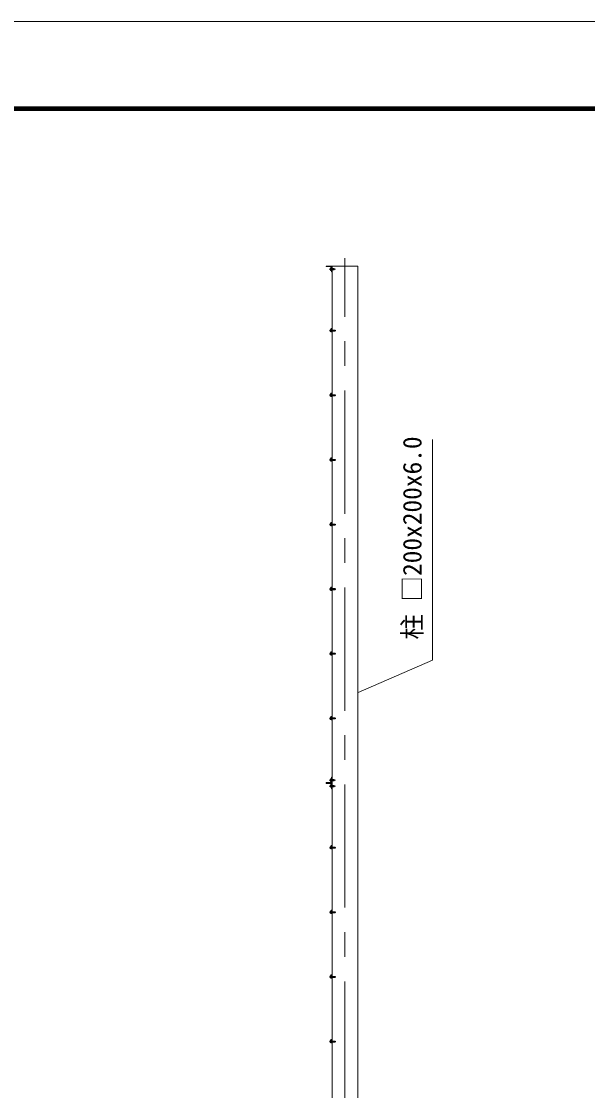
# Model space of a CAD drawing. Units: millimetres at full size; details may follow other scales. Extents: x -12600 to 12600, y -8910 to 8910.
# Drawn here: x -2433 to 1945, y 638 to 8910 of the extents above; entities that cross this region are included whole.
import ezdxf
from ezdxf.enums import TextEntityAlignment as Align

# ---------------------------------------------------------------- set-up
doc = ezdxf.new("R2010")
doc.units = ezdxf.units.MM
doc.header["$LTSCALE"] = 30
doc.linetypes.add('USER1', pattern=[50.8, 31.75, -6.35, 6.35, -6.35])
for name, color, linetype, lineweight in [('0-0_D-STR-TXT', 7, 'Continuous', 13), ('0-2_D-BMK', 2, 'USER1', 13), ('0-3_D-STR3', 3, 'Continuous', 13), ('0-4_D-STR1', 1, 'Continuous', 18), ('0-C_D-TTL', 7, 'Continuous', 18)]:
    doc.layers.add(name, color=color, linetype=linetype, lineweight=lineweight)
doc.styles.add('ＭＳ ゴシック', font='')
doc.styles.get('ＭＳ ゴシック').set_extended_font_data('MS Gothic')

msp = doc.modelspace()

# ---------------------------------------------------------------- linework, layer by layer
at = {"layer": '0-0_D-STR-TXT'}
msp.add_lwpolyline([(745.17, 5675.59), (745.17, 3968.76), (170.59, 3718.74)], dxfattribs=at)
at = {"layer": '0-2_D-BMK'}
for p, q in [((68.75, -4042.65), (68.75, 7077.35)), ((-4.34, 6992.35), (-54.34, 6992.35)), ((-51.57, 6517.35), (-1.57, 6517.35)), ((-51.57, 6017.35), (-1.57, 6017.35)), ((-51.57, 5517.35), (-1.57, 5517.35)), ((-51.57, 5017.35), (-1.57, 5017.35)), ((-51.57, 4517.35), (-1.57, 4517.35)), ((-51.57, 4017.35), (-1.57, 4017.35)), ((-51.57, 3517.35), (-1.57, 3517.35)), ((-4.34, 3040.35), (-54.34, 3040.35)), ((-4.34, 2994.35), (-54.34, 2994.35)), ((-51.57, 2517.35), (-1.57, 2517.35)), ((-51.57, 2017.35), (-1.57, 2017.35)), ((-51.57, 1517.35), (-1.57, 1517.35)), ((-51.57, 1017.35), (-1.57, 1017.35))]:
    msp.add_line(p, q, dxfattribs=at)
at = {"layer": '0-3_D-STR3'}
for p, q in [((-42.25, 7000.6), (-41.34, 7002.16)), ((-42.25, 7000.6), (-42.25, 6984.1)), ((-42.25, 6984.1), (-41.34, 6982.53)), ((-41.34, 7002.16), (-35.25, 7002.16)), ((-41.34, 6997.25), (-35.25, 6997.25)), ((-41.34, 6987.44), (-35.25, 6987.44)), ((-41.34, 6982.53), (-35.25, 6982.53)), ((-35.25, 7002.16), (-35.25, 6982.53)), ((-31.25, 6997.35), (-16.75, 6997.35)), ((-31.25, 6996.45), (-15.85, 6996.45)), ((-31.25, 6988.25), (-15.85, 6988.25)), ((-31.25, 6987.35), (-16.75, 6987.35)), ((-16.75, 6997.35), (-15.25, 6995.85)), ((-15.25, 6995.85), (-15.25, 6988.85)), ((-44.55, 6523.65), (-43.85, 6524.85)), ((-44.55, 6523.65), (-44.55, 6511.05)), ((-44.55, 6511.05), (-43.85, 6509.84)), ((-39.25, 6524.85), (-43.85, 6524.85)), ((-39.25, 6521.1), (-43.85, 6521.1)), ((-39.25, 6513.59), (-43.85, 6513.59)), ((-39.25, 6509.84), (-43.85, 6509.84)), ((-39.25, 6530.35), (-39.25, 6510.35)), ((-39.25, 6524.85), (-39.25, 6509.84)), ((-36.25, 6533.35), (-31.25, 6533.35)), ((-36.25, 6529.85), (-36.25, 6510.85)), ((-36.25, 6521.35), (-8.45, 6521.35)), ((-36.25, 6520.6), (-7.7, 6520.6)), ((-36.25, 6514.1), (-7.7, 6514.1)), ((-36.25, 6513.35), (-8.45, 6513.35)), ((-36.25, 6507.35), (-31.25, 6507.35)), ((-35.75, 6530.35), (-31.25, 6530.35)), ((-35.75, 6510.35), (-31.25, 6510.35)), ((-31.25, 6533.35), (-31.25, 6530.35)), ((-31.25, 6510.35), (-31.25, 6507.35)), ((-8.45, 6521.35), (-7.25, 6520.15)), ((-8.45, 6521.35), (-8.45, 6513.35)), ((-8.45, 6513.35), (-7.25, 6514.55)), ((-7.25, 6520.15), (-7.25, 6514.55)), ((-44.55, 6023.65), (-43.85, 6024.85)), ((-44.55, 6023.65), (-44.55, 6011.05)), ((-44.55, 6011.05), (-43.85, 6009.84)), ((-39.25, 6024.85), (-43.85, 6024.85)), ((-39.25, 6021.1), (-43.85, 6021.1)), ((-39.25, 6013.59), (-43.85, 6013.59)), ((-39.25, 6009.84), (-43.85, 6009.84)), ((-39.25, 6030.35), (-39.25, 6010.35)), ((-39.25, 6024.85), (-39.25, 6009.84)), ((-36.25, 6033.35), (-31.25, 6033.35)), ((-36.25, 6029.85), (-36.25, 6010.85)), ((-36.25, 6021.35), (-8.45, 6021.35)), ((-36.25, 6020.6), (-7.7, 6020.6)), ((-36.25, 6014.1), (-7.7, 6014.1)), ((-36.25, 6013.35), (-8.45, 6013.35)), ((-36.25, 6007.35), (-31.25, 6007.35)), ((-35.75, 6030.35), (-31.25, 6030.35)), ((-35.75, 6010.35), (-31.25, 6010.35)), ((-31.25, 6033.35), (-31.25, 6030.35)), ((-31.25, 6010.35), (-31.25, 6007.35)), ((-8.45, 6021.35), (-7.25, 6020.15)), ((-8.45, 6021.35), (-8.45, 6013.35)), ((-8.45, 6013.35), (-7.25, 6014.55)), ((-7.25, 6020.15), (-7.25, 6014.55)), ((-44.55, 5523.65), (-43.85, 5524.85)), ((-44.55, 5523.65), (-44.55, 5511.05)), ((-44.55, 5511.05), (-43.85, 5509.84)), ((-39.25, 5524.85), (-43.85, 5524.85)), ((-39.25, 5521.1), (-43.85, 5521.1)), ((-39.25, 5513.59), (-43.85, 5513.59)), ((-39.25, 5509.84), (-43.85, 5509.84)), ((-39.25, 5530.35), (-39.25, 5510.35)), ((-39.25, 5524.85), (-39.25, 5509.84)), ((-36.25, 5533.35), (-31.25, 5533.35)), ((-36.25, 5529.85), (-36.25, 5510.85)), ((-36.25, 5521.35), (-8.45, 5521.35)), ((-36.25, 5520.6), (-7.7, 5520.6)), ((-36.25, 5514.1), (-7.7, 5514.1)), ((-36.25, 5513.35), (-8.45, 5513.35)), ((-36.25, 5507.35), (-31.25, 5507.35)), ((-35.75, 5530.35), (-31.25, 5530.35)), ((-35.75, 5510.35), (-31.25, 5510.35)), ((-31.25, 5533.35), (-31.25, 5530.35)), ((-31.25, 5510.35), (-31.25, 5507.35)), ((-8.45, 5521.35), (-7.25, 5520.15)), ((-8.45, 5521.35), (-8.45, 5513.35)), ((-8.45, 5513.35), (-7.25, 5514.55)), ((-7.25, 5520.15), (-7.25, 5514.55)), ((-44.55, 5023.65), (-43.85, 5024.85)), ((-44.55, 5023.65), (-44.55, 5011.05)), ((-44.55, 5011.05), (-43.85, 5009.84)), ((-39.25, 5024.85), (-43.85, 5024.85)), ((-39.25, 5021.1), (-43.85, 5021.1)), ((-39.25, 5013.59), (-43.85, 5013.59)), ((-39.25, 5009.84), (-43.85, 5009.84)), ((-39.25, 5030.35), (-39.25, 5010.35)), ((-39.25, 5024.85), (-39.25, 5009.84)), ((-36.25, 5033.35), (-31.25, 5033.35)), ((-36.25, 5029.85), (-36.25, 5010.85)), ((-36.25, 5021.35), (-8.45, 5021.35)), ((-36.25, 5020.6), (-7.7, 5020.6)), ((-36.25, 5014.1), (-7.7, 5014.1)), ((-36.25, 5013.35), (-8.45, 5013.35)), ((-36.25, 5007.35), (-31.25, 5007.35)), ((-35.75, 5030.35), (-31.25, 5030.35)), ((-35.75, 5010.35), (-31.25, 5010.35)), ((-31.25, 5033.35), (-31.25, 5030.35)), ((-31.25, 5010.35), (-31.25, 5007.35)), ((-8.45, 5021.35), (-7.25, 5020.15)), ((-8.45, 5021.35), (-8.45, 5013.35)), ((-8.45, 5013.35), (-7.25, 5014.55)), ((-7.25, 5020.15), (-7.25, 5014.55)), ((-44.55, 4523.65), (-43.85, 4524.85)), ((-44.55, 4523.65), (-44.55, 4511.05)), ((-44.55, 4511.05), (-43.85, 4509.84)), ((-39.25, 4524.85), (-43.85, 4524.85)), ((-39.25, 4521.1), (-43.85, 4521.1)), ((-39.25, 4513.59), (-43.85, 4513.59)), ((-39.25, 4509.84), (-43.85, 4509.84)), ((-39.25, 4530.35), (-39.25, 4510.35)), ((-39.25, 4524.85), (-39.25, 4509.84)), ((-36.25, 4533.35), (-31.25, 4533.35)), ((-36.25, 4529.85), (-36.25, 4510.85)), ((-36.25, 4521.35), (-8.45, 4521.35)), ((-36.25, 4520.6), (-7.7, 4520.6)), ((-36.25, 4514.1), (-7.7, 4514.1)), ((-36.25, 4513.35), (-8.45, 4513.35)), ((-36.25, 4507.35), (-31.25, 4507.35)), ((-35.75, 4530.35), (-31.25, 4530.35)), ((-35.75, 4510.35), (-31.25, 4510.35)), ((-31.25, 4533.35), (-31.25, 4530.35)), ((-31.25, 4510.35), (-31.25, 4507.35)), ((-8.45, 4521.35), (-7.25, 4520.15)), ((-8.45, 4521.35), (-8.45, 4513.35)), ((-8.45, 4513.35), (-7.25, 4514.55)), ((-7.25, 4520.15), (-7.25, 4514.55)), ((-44.55, 4023.65), (-43.85, 4024.85)), ((-44.55, 4023.65), (-44.55, 4011.05)), ((-44.55, 4011.05), (-43.85, 4009.84)), ((-39.25, 4024.85), (-43.85, 4024.85)), ((-39.25, 4021.1), (-43.85, 4021.1)), ((-39.25, 4013.59), (-43.85, 4013.59)), ((-39.25, 4009.84), (-43.85, 4009.84)), ((-39.25, 4030.35), (-39.25, 4010.35)), ((-39.25, 4024.85), (-39.25, 4009.84)), ((-36.25, 4033.35), (-31.25, 4033.35)), ((-36.25, 4029.85), (-36.25, 4010.85)), ((-36.25, 4021.35), (-8.45, 4021.35)), ((-36.25, 4020.6), (-7.7, 4020.6)), ((-36.25, 4014.1), (-7.7, 4014.1)), ((-36.25, 4013.35), (-8.45, 4013.35)), ((-36.25, 4007.35), (-31.25, 4007.35)), ((-35.75, 4030.35), (-31.25, 4030.35)), ((-35.75, 4010.35), (-31.25, 4010.35)), ((-31.25, 4033.35), (-31.25, 4030.35)), ((-31.25, 4010.35), (-31.25, 4007.35)), ((-8.45, 4021.35), (-7.25, 4020.15)), ((-8.45, 4021.35), (-8.45, 4013.35)), ((-8.45, 4013.35), (-7.25, 4014.55)), ((-7.25, 4020.15), (-7.25, 4014.55)), ((-44.55, 3523.65), (-43.85, 3524.85)), ((-44.55, 3523.65), (-44.55, 3511.05)), ((-44.55, 3511.05), (-43.85, 3509.84)), ((-39.25, 3524.85), (-43.85, 3524.85)), ((-39.25, 3521.1), (-43.85, 3521.1)), ((-39.25, 3513.59), (-43.85, 3513.59)), ((-39.25, 3509.84), (-43.85, 3509.84)), ((-39.25, 3530.35), (-39.25, 3510.35)), ((-39.25, 3524.85), (-39.25, 3509.84)), ((-36.25, 3533.35), (-31.25, 3533.35)), ((-36.25, 3529.85), (-36.25, 3510.85)), ((-36.25, 3521.35), (-8.45, 3521.35)), ((-36.25, 3520.6), (-7.7, 3520.6)), ((-36.25, 3514.1), (-7.7, 3514.1)), ((-36.25, 3513.35), (-8.45, 3513.35)), ((-36.25, 3507.35), (-31.25, 3507.35)), ((-35.75, 3530.35), (-31.25, 3530.35)), ((-35.75, 3510.35), (-31.25, 3510.35)), ((-31.25, 3533.35), (-31.25, 3530.35)), ((-31.25, 3510.35), (-31.25, 3507.35)), ((-8.45, 3521.35), (-7.25, 3520.15)), ((-8.45, 3521.35), (-8.45, 3513.35)), ((-8.45, 3513.35), (-7.25, 3514.55)), ((-7.25, 3520.15), (-7.25, 3514.55)), ((-42.25, 3048.6), (-41.34, 3050.16)), ((-42.25, 3048.6), (-42.25, 3032.1)), ((-42.25, 3032.1), (-41.34, 3030.53)), ((-42.25, 3002.6), (-41.34, 3004.16)), ((-42.25, 3002.6), (-42.25, 2986.1)), ((-42.25, 2986.1), (-41.34, 2984.53)), ((-41.34, 3050.16), (-35.25, 3050.16)), ((-41.34, 3045.25), (-35.25, 3045.25)), ((-41.34, 3035.44), (-35.25, 3035.44)), ((-41.34, 3030.53), (-35.25, 3030.53)), ((-41.34, 3004.16), (-35.25, 3004.16)), ((-41.34, 2999.25), (-35.25, 2999.25)), ((-41.34, 2989.44), (-35.25, 2989.44)), ((-41.34, 2984.53), (-35.25, 2984.53)), ((-35.25, 3050.16), (-35.25, 3030.53)), ((-35.25, 3004.16), (-35.25, 2984.53)), ((-31.25, 3045.35), (-16.75, 3045.35)), ((-31.25, 3044.45), (-15.85, 3044.45)), ((-31.25, 3036.25), (-15.85, 3036.25)), ((-31.25, 3035.35), (-16.75, 3035.35)), ((-31.25, 2999.35), (-16.75, 2999.35)), ((-31.25, 2998.45), (-15.85, 2998.45)), ((-31.25, 2990.25), (-15.85, 2990.25)), ((-31.25, 2989.35), (-16.75, 2989.35)), ((-16.75, 3045.35), (-15.25, 3043.85)), ((-16.75, 2999.35), (-15.25, 2997.85)), ((-15.25, 3043.85), (-15.25, 3036.85)), ((-15.25, 2997.85), (-15.25, 2990.85)), ((-44.55, 2523.65), (-43.85, 2524.85)), ((-44.55, 2523.65), (-44.55, 2511.05)), ((-44.55, 2511.05), (-43.85, 2509.84)), ((-39.25, 2524.85), (-43.85, 2524.85)), ((-39.25, 2521.1), (-43.85, 2521.1)), ((-39.25, 2513.59), (-43.85, 2513.59)), ((-39.25, 2509.84), (-43.85, 2509.84)), ((-39.25, 2530.35), (-39.25, 2510.35)), ((-39.25, 2524.85), (-39.25, 2509.84)), ((-36.25, 2533.35), (-31.25, 2533.35)), ((-36.25, 2529.85), (-36.25, 2510.85)), ((-36.25, 2521.35), (-8.45, 2521.35)), ((-36.25, 2520.6), (-7.7, 2520.6)), ((-36.25, 2514.1), (-7.7, 2514.1)), ((-36.25, 2513.35), (-8.45, 2513.35)), ((-36.25, 2507.35), (-31.25, 2507.35)), ((-35.75, 2530.35), (-31.25, 2530.35)), ((-35.75, 2510.35), (-31.25, 2510.35)), ((-31.25, 2533.35), (-31.25, 2530.35)), ((-31.25, 2510.35), (-31.25, 2507.35)), ((-8.45, 2521.35), (-7.25, 2520.15)), ((-8.45, 2521.35), (-8.45, 2513.35)), ((-8.45, 2513.35), (-7.25, 2514.55)), ((-7.25, 2520.15), (-7.25, 2514.55)), ((-44.55, 2023.65), (-43.85, 2024.85)), ((-44.55, 2023.65), (-44.55, 2011.05)), ((-44.55, 2011.05), (-43.85, 2009.84)), ((-39.25, 2024.85), (-43.85, 2024.85)), ((-39.25, 2021.1), (-43.85, 2021.1)), ((-39.25, 2013.59), (-43.85, 2013.59)), ((-39.25, 2009.84), (-43.85, 2009.84)), ((-39.25, 2030.35), (-39.25, 2010.35)), ((-39.25, 2024.85), (-39.25, 2009.84)), ((-36.25, 2033.35), (-31.25, 2033.35)), ((-36.25, 2029.85), (-36.25, 2010.85)), ((-36.25, 2021.35), (-8.45, 2021.35)), ((-36.25, 2020.6), (-7.7, 2020.6)), ((-36.25, 2014.1), (-7.7, 2014.1)), ((-36.25, 2013.35), (-8.45, 2013.35)), ((-36.25, 2007.35), (-31.25, 2007.35)), ((-35.75, 2030.35), (-31.25, 2030.35)), ((-35.75, 2010.35), (-31.25, 2010.35)), ((-31.25, 2033.35), (-31.25, 2030.35)), ((-31.25, 2010.35), (-31.25, 2007.35)), ((-8.45, 2021.35), (-7.25, 2020.15)), ((-8.45, 2021.35), (-8.45, 2013.35)), ((-8.45, 2013.35), (-7.25, 2014.55)), ((-7.25, 2020.15), (-7.25, 2014.55)), ((-44.55, 1523.65), (-43.85, 1524.85)), ((-44.55, 1523.65), (-44.55, 1511.05)), ((-44.55, 1511.05), (-43.85, 1509.84)), ((-39.25, 1524.85), (-43.85, 1524.85)), ((-39.25, 1521.1), (-43.85, 1521.1)), ((-39.25, 1513.59), (-43.85, 1513.59)), ((-39.25, 1509.84), (-43.85, 1509.84)), ((-39.25, 1530.35), (-39.25, 1510.35)), ((-39.25, 1524.85), (-39.25, 1509.84)), ((-36.25, 1533.35), (-31.25, 1533.35)), ((-36.25, 1529.85), (-36.25, 1510.85)), ((-36.25, 1521.35), (-8.45, 1521.35)), ((-36.25, 1520.6), (-7.7, 1520.6)), ((-36.25, 1514.1), (-7.7, 1514.1)), ((-36.25, 1513.35), (-8.45, 1513.35)), ((-36.25, 1507.35), (-31.25, 1507.35)), ((-35.75, 1530.35), (-31.25, 1530.35)), ((-35.75, 1510.35), (-31.25, 1510.35)), ((-31.25, 1533.35), (-31.25, 1530.35)), ((-31.25, 1510.35), (-31.25, 1507.35)), ((-8.45, 1521.35), (-7.25, 1520.15)), ((-8.45, 1521.35), (-8.45, 1513.35)), ((-8.45, 1513.35), (-7.25, 1514.55)), ((-7.25, 1520.15), (-7.25, 1514.55)), ((-44.55, 1023.65), (-43.85, 1024.85)), ((-44.55, 1023.65), (-44.55, 1011.05)), ((-44.55, 1011.05), (-43.85, 1009.84)), ((-39.25, 1024.85), (-43.85, 1024.85)), ((-39.25, 1021.1), (-43.85, 1021.1)), ((-39.25, 1013.59), (-43.85, 1013.59)), ((-39.25, 1009.84), (-43.85, 1009.84)), ((-39.25, 1030.35), (-39.25, 1010.35)), ((-39.25, 1024.85), (-39.25, 1009.84)), ((-36.25, 1033.35), (-31.25, 1033.35)), ((-36.25, 1029.85), (-36.25, 1010.85)), ((-36.25, 1021.35), (-8.45, 1021.35)), ((-36.25, 1020.6), (-7.7, 1020.6)), ((-36.25, 1014.1), (-7.7, 1014.1)), ((-36.25, 1013.35), (-8.45, 1013.35)), ((-36.25, 1007.35), (-31.25, 1007.35)), ((-35.75, 1030.35), (-31.25, 1030.35)), ((-35.75, 1010.35), (-31.25, 1010.35)), ((-31.25, 1033.35), (-31.25, 1030.35)), ((-31.25, 1010.35), (-31.25, 1007.35)), ((-8.45, 1021.35), (-7.25, 1020.15)), ((-8.45, 1021.35), (-8.45, 1013.35)), ((-8.45, 1013.35), (-7.25, 1014.55)), ((-7.25, 1020.15), (-7.25, 1014.55))]:
    msp.add_line(p, q, dxfattribs=at)
for points in [[(-16.75, 6997.35), (-16.75, 6987.35), (-15.25, 6988.85)], [(-16.75, 3045.35), (-16.75, 3035.35), (-15.25, 3036.85)], [(-16.75, 2999.35), (-16.75, 2989.35), (-15.25, 2990.85)]]:
    msp.add_lwpolyline(points, dxfattribs=at)
for centre, radius, start, end in [((-37.76, 6999.71), 4.34, 145.61575, 214.38425), ((-25.86, 6992.35), 16.24, 162.41205, 197.58795), ((-37.76, 6984.99), 4.34, 145.61575, 214.38425), ((-41.11, 6522.98), 3.32, 145.61585, 214.38415), ((-32.01, 6517.35), 12.42, 162.4121, 197.5879), ((-41.11, 6511.72), 3.32, 145.61585, 214.38415), ((-36.25, 6530.35), 3, 90, 180), ((-36.25, 6510.35), 3, 180, 270), ((-35.75, 6529.85), 0.5, 90, 180), ((-35.75, 6510.85), 0.5, 180, 270), ((-41.11, 6022.98), 3.32, 145.61585, 214.38415), ((-32.01, 6017.35), 12.42, 162.4121, 197.5879), ((-41.11, 6011.72), 3.32, 145.61585, 214.38415), ((-36.25, 6030.35), 3, 90, 180), ((-36.25, 6010.35), 3, 180, 270), ((-35.75, 6029.85), 0.5, 90, 180), ((-35.75, 6010.85), 0.5, 180, 270), ((-41.11, 5522.98), 3.32, 145.61585, 214.38415), ((-32.01, 5517.35), 12.42, 162.4121, 197.5879), ((-41.11, 5511.72), 3.32, 145.61585, 214.38415), ((-36.25, 5530.35), 3, 90, 180), ((-36.25, 5510.35), 3, 180, 270), ((-35.75, 5529.85), 0.5, 90, 180), ((-35.75, 5510.85), 0.5, 180, 270), ((-41.11, 5022.98), 3.32, 145.61585, 214.38415), ((-32.01, 5017.35), 12.42, 162.4121, 197.5879), ((-41.11, 5011.72), 3.32, 145.61585, 214.38415), ((-36.25, 5030.35), 3, 90, 180), ((-36.25, 5010.35), 3, 180, 270), ((-35.75, 5029.85), 0.5, 90, 180), ((-35.75, 5010.85), 0.5, 180, 270), ((-41.11, 4522.98), 3.32, 145.61585, 214.38415), ((-32.01, 4517.35), 12.42, 162.4121, 197.5879), ((-41.11, 4511.72), 3.32, 145.61585, 214.38415), ((-36.25, 4530.35), 3, 90, 180), ((-36.25, 4510.35), 3, 180, 270), ((-35.75, 4529.85), 0.5, 90, 180), ((-35.75, 4510.85), 0.5, 180, 270), ((-41.11, 4022.98), 3.32, 145.61585, 214.38415), ((-32.01, 4017.35), 12.42, 162.4121, 197.5879), ((-41.11, 4011.72), 3.32, 145.61585, 214.38415), ((-36.25, 4030.35), 3, 90, 180), ((-36.25, 4010.35), 3, 180, 270), ((-35.75, 4029.85), 0.5, 90, 180), ((-35.75, 4010.85), 0.5, 180, 270), ((-41.11, 3522.98), 3.32, 145.61585, 214.38415), ((-32.01, 3517.35), 12.42, 162.4121, 197.5879), ((-41.11, 3511.72), 3.32, 145.61585, 214.38415), ((-36.25, 3530.35), 3, 90, 180), ((-36.25, 3510.35), 3, 180, 270), ((-35.75, 3529.85), 0.5, 90, 180), ((-35.75, 3510.85), 0.5, 180, 270), ((-37.76, 3047.71), 4.34, 145.61575, 214.38425), ((-25.86, 3040.35), 16.24, 162.41205, 197.58795), ((-37.76, 3032.99), 4.34, 145.61575, 214.38425), ((-37.76, 3001.71), 4.34, 145.61575, 214.38425), ((-25.86, 2994.35), 16.24, 162.41205, 197.58795), ((-37.76, 2986.99), 4.34, 145.61575, 214.38425), ((-41.11, 2522.98), 3.32, 145.61585, 214.38415), ((-32.01, 2517.35), 12.42, 162.4121, 197.5879), ((-41.11, 2511.72), 3.32, 145.61585, 214.38415), ((-36.25, 2530.35), 3, 90, 180), ((-36.25, 2510.35), 3, 180, 270), ((-35.75, 2529.85), 0.5, 90, 180), ((-35.75, 2510.85), 0.5, 180, 270), ((-41.11, 2022.98), 3.32, 145.61585, 214.38415), ((-32.01, 2017.35), 12.42, 162.4121, 197.5879), ((-41.11, 2011.72), 3.32, 145.61585, 214.38415), ((-36.25, 2030.35), 3, 90, 180), ((-36.25, 2010.35), 3, 180, 270), ((-35.75, 2029.85), 0.5, 90, 180), ((-35.75, 2010.85), 0.5, 180, 270), ((-41.11, 1522.98), 3.32, 145.61585, 214.38415), ((-32.01, 1517.35), 12.42, 162.4121, 197.5879), ((-41.11, 1511.72), 3.32, 145.61585, 214.38415), ((-36.25, 1530.35), 3, 90, 180), ((-36.25, 1510.35), 3, 180, 270), ((-35.75, 1529.85), 0.5, 90, 180), ((-35.75, 1510.85), 0.5, 180, 270), ((-41.11, 1022.98), 3.32, 145.61585, 214.38415), ((-32.01, 1017.35), 12.42, 162.4121, 197.5879), ((-41.11, 1011.72), 3.32, 145.61585, 214.38415), ((-36.25, 1030.35), 3, 90, 180), ((-36.25, 1010.35), 3, 180, 270), ((-35.75, 1029.85), 0.5, 90, 180), ((-35.75, 1010.85), 0.5, 180, 270)]:
    msp.add_arc(centre, radius, start, end, dxfattribs=at)
at = {"layer": '0-4_D-STR1'}
for p, q in [((-76.25, 7017.35), (-76.25, 7016.35)), ((-76.25, 7017.35), (-36.25, 7017.35)), ((-73.25, 7013.35), (-39.75, 7013.35)), ((-35.25, 7008.85), (-35.25, 6975.35)), ((-32.25, 6972.35), (-31.25, 6972.35)), ((-31.25, 7017.35), (-31.25, -3982.65)), ((168.75, 7017.35), (-31.25, 7017.35)), ((-31.25, 7012.35), (-31.25, 6972.35)), ((-32.25, 3062.35), (-31.25, 3062.35)), ((-31.25, 3022.35), (-31.25, 3062.35)), ((-76.25, 3017.35), (-76.25, 3018.35)), ((-76.25, 3017.35), (-36.25, 3017.35)), ((-76.25, 3017.35), (-76.25, 3016.35)), ((-76.25, 3017.35), (-36.25, 3017.35)), ((-73.25, 3021.35), (-39.75, 3021.35)), ((-73.25, 3013.35), (-39.75, 3013.35)), ((-35.25, 3025.85), (-35.25, 3059.35)), ((-35.25, 3008.85), (-35.25, 2975.35)), ((-31.25, 3012.35), (-31.25, 2972.35)), ((-32.25, 2972.35), (-31.25, 2972.35))]:
    msp.add_line(p, q, dxfattribs=at)
msp.add_lwpolyline([(-31.25, -3982.65), (168.75, -3982.65), (168.75, 7017.35)], dxfattribs=at)
for centre, radius, start, end in [((-73.25, 7016.35), 3, 180, 270), ((-39.75, 7008.85), 4.5, 0, 90), ((-36.25, 7012.35), 5, 0, 90), ((-32.25, 6975.35), 3, 180, 270), ((-32.25, 3059.35), 3, 90, 180), ((-73.25, 3018.35), 3, 90, 180), ((-73.25, 3016.35), 3, 180, 270), ((-39.75, 3025.85), 4.5, 270, 0), ((-39.75, 3008.85), 4.5, 0, 90), ((-36.25, 3022.35), 5, 270, 0), ((-36.25, 3012.35), 5, 0, 90), ((-32.25, 2975.35), 3, 180, 270)]:
    msp.add_arc(centre, radius, start, end, dxfattribs=at)
at = {"layer": '0-C_D-TTL', "color": 2}
msp.add_lwpolyline([(-12600, 8910), (12600, 8910), (12600, -8910), (-12600, -8910)], close=True, dxfattribs=at)
at = {"layer": '0-C_D-TTL'}
for points in [[(-11790, 8250), (11790, 8250), (11790, -8250), (-11790, -8250)], [(-11782.5, 8242.5), (11782.5, 8242.5), (11782.5, -8242.5), (-11782.5, -8242.5)], [(-11775, 8235), (11775, 8235), (11775, -8235), (-11775, -8235)], [(-11767.5, 8227.5), (11767.5, 8227.5), (11767.5, -8227.5), (-11767.5, -8227.5)], [(-11760, 8220), (11760, 8220), (11760, -8220), (-11760, -8220)]]:
    msp.add_lwpolyline(points, close=True, dxfattribs=at)

# ---------------------------------------------------------------- texts
at = {"layer": '0-0_D-STR-TXT', "style": 'ＭＳ ゴシック'}
msp.add_text('柱 □200x200x6.0', height=144.3, rotation=90, dxfattribs=at).set_placement((704.37, 4127.62), align=Align.BOTTOM_LEFT)

doc.saveas('drawing.dxf')
